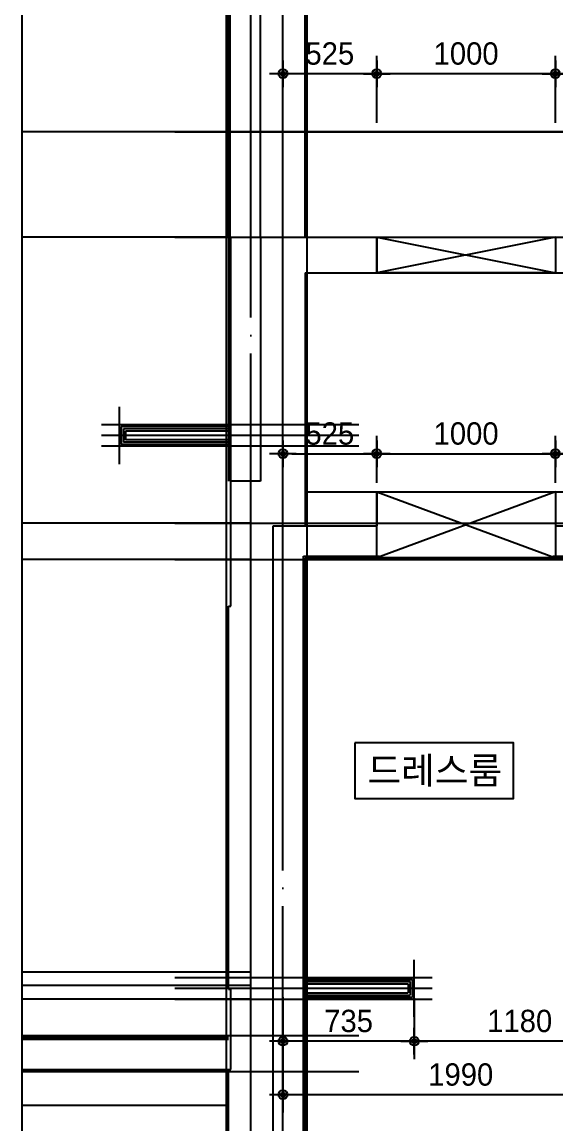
# Model space of a CAD drawing. Header units: millimetres. Extents: x 0 to 92204, y -190080 to 23760.
# Drawn here: x 6504 to 9492, y -88743 to -82573 of the extents above; entities that cross this region are included whole.
import ezdxf
from ezdxf.enums import TextEntityAlignment as Align
from ezdxf.xclip import XClip

# ---------------------------------------------------------------- set-up
doc = ezdxf.new("R2010")
doc.units = ezdxf.units.MM
doc.header["$LTSCALE"] = 100
doc.header["$XCLIPFRAME"] = 0
doc.linetypes.add('AUDIT_D_220706163347-0', pattern=[0])
doc.linetypes.add('CEN', pattern=[62, 60, -1, 0, -1])
doc.layers.get('defpoints').update_dxf_attribs({"color": 139})
for name, color, linetype in [('AA-XXXX-DIMS', 7, 'Continuous'), ('CEN_CON', 1, 'CEN'), ('CEN_WALL', 12, 'CEN'), ('CONC', 2, 'Continuous'), ('DIM', 7, 'AUDIT_D_220706163347-0'), ('ELE3_CON', 7, 'Continuous'), ('MC', 135, 'Continuous'), ('WAL', 3, 'Continuous'), ('WAL_DRY', 7, 'Continuous'), ('실명', 3, 'AUDIT_D_220706163347-0'), ('실명박스', 7, 'AUDIT_D_220706163347-0'), ('창호-open', 4, 'Continuous')]:
    doc.layers.add(name, color=color, linetype=linetype)
doc.layers.add('AA-XXXX-MC', color=153, linetype='AUDIT_D_220706163347-0', plot=False)
doc.styles.add('HAUD01', font='Dotum.ttf')
doc.styles.add('돋움', font='Dotum.ttf')
doc.dimstyles.new('내부100', dxfattribs={"dimscale": 50, "dimtxt": 2.5, "dimasz": 1, "dimexe": 2, "dimexo": 1, "dimgap": 1, "dimtad": 1, "dimdec": 0, "dimzin": 0, "dimdsep": 46, "dimtxsty": '돋움', "dimblk1": 'DIMDOT', "dimblk2": 'DIMDOT', "dimsah": 1, "dimcen": 0.09, "dimdle": 2, "dimclrd": 7, "dimclre": 7, "dimclrt": 3, "dimadec": 0, "dimazin": 0, "dimtfac": 1, "dimtdec": 0, "dimtix": 1, "dimtmove": 2, "dimatfit": 3, "dimldrblk": 'DIMDOT', "dimfxl": 1, "dimtolj": 1, "dimtzin": 0, "dimarcsym": 0})

# ---------------------------------------------------------------- blocks, each defined once
blk = doc.blocks.new('U-121A(기본)', base_point=(-97042.6, -98978.4))
at = {"layer": 'CEN_CON'}
for p, q in [((-97042.6, -99278.4), (-97042.6, -88643.4)), ((-98987.6, -97298.4), (-96437.6, -97298.4))]:
    blk.add_line(p, q, dxfattribs=at)
at = {"layer": 'CEN_WALL'}
blk.add_line((-96437.6, -93738.4), (-97877.6, -93738.4), dxfattribs=at)
at = {"layer": 'CONC'}
for p, q in [((-96737.6, -92628.4), (-96737.6, -89533.4)), ((-96987.6, -92628.4), (-96987.6, -89733.4)), ((-98952.6, -97288.4), (-97167.6, -97288.4)), ((-98952.6, -97488.4), (-97167.6, -97488.4)), ((-97167.6, -98778.4), (-97167.6, -97488.4))]:
    blk.add_line(p, q, dxfattribs=at)
at = {"layer": 'MC'}
for p, q in [((-97177.6, -99278.4), (-97177.6, -88643.4)), ((-97777.6, -93898.4), (-97777.6, -93578.4)), ((-96437.6, -93678.4), (-97877.6, -93678.4)), ((-96437.6, -93798.4), (-97877.6, -93798.4)), ((-101097.6, -97098.4), (-96437.6, -97098.4))]:
    blk.add_line(p, q, dxfattribs=at)
at = {"layer": 'WAL_DRY'}
for p, q in [((-97167.6, -92628.4), (-97167.6, -91328.4)), ((-97157.6, -92628.4), (-97157.6, -91318.4)), ((-97167.6, -93688.4), (-97767.6, -93688.4)), ((-97767.6, -93688.4), (-97767.6, -93788.4)), ((-97167.6, -93700.9), (-97755.1, -93700.9)), ((-97755.1, -93700.9), (-97755.1, -93775.9)), ((-97167.6, -93713.4), (-97742.6, -93713.4)), ((-97742.6, -93713.4), (-97742.6, -93763.4)), ((-97167.6, -93775.9), (-97755.1, -93775.9)), ((-97167.6, -93763.4), (-97742.6, -93763.4)), ((-97167.6, -93788.4), (-97767.6, -93788.4)), ((-98967.6, -97108.4), (-97167.6, -97108.4)), ((-98967.6, -97118.4), (-97167.6, -97118.4))]:
    blk.add_line(p, q, dxfattribs=at)
blk = doc.blocks.new('U-121B(기본)1', base_point=(-58206.9, -129495.9))
at = {"layer": 'CEN_CON'}
for p, q in [((-82771.9, -129795.9), (-82771.9, -119160.9)), ((-83376.9, -119460.9), (-73536.9, -119460.9)), ((-83376.9, -120050.9), (-80037.6, -120050.9))]:
    blk.add_line(p, q, dxfattribs=at)
at = {"layer": 'CEN_WALL'}
for p, q in [((-83376.9, -121650.9), (-80606.9, -121650.9)), ((-83376.9, -124255.9), (-81936.9, -124255.9))]:
    blk.add_line(p, q, dxfattribs=at)
at = {"layer": 'CONC'}
for p, q in [((-82896.9, -120050.9), (-82896.9, -121415.9)), ((-82646.9, -120050.9), (-82246.9, -120050.9)), ((-82246.9, -120050.9), (-82246.9, -120250.9)), ((-81246.9, -120050.9), (-80796.9, -120050.9)), ((-81246.9, -120050.9), (-81246.9, -120250.9)), ((-82646.9, -120250.9), (-82246.9, -120250.9)), ((-82646.9, -120250.9), (-82646.9, -121665.9)), ((-81246.9, -120250.9), (-80596.9, -120250.9)), ((-82896.9, -121415.9), (-83063.9, -121415.9)), ((-83063.9, -122115.9), (-83063.9, -121415.9)), ((-82826.9, -127805.9), (-82826.9, -121665.9)), ((-82826.9, -121665.9), (-82646.9, -121665.9)), ((-83076.9, -122115.9), (-83063.9, -122115.9)), ((-83076.9, -124260.9), (-83076.9, -122115.9)), ((-83076.9, -124260.9), (-83063.9, -124260.9)), ((-83063.9, -124710.9), (-83063.9, -124260.9)), ((-83076.9, -129495.9), (-83076.9, -124710.9)), ((-83076.9, -124710.9), (-83063.9, -124710.9))]:
    blk.add_line(p, q, dxfattribs=at)
at = {"layer": 'ELE3_CON'}
for p, q in [((-82246.9, -120050.9), (-81246.9, -120050.9)), ((-82246.9, -120250.9), (-81246.9, -120250.9))]:
    blk.add_line(p, q, dxfattribs=at)
at = {"layer": 'MC'}
for p, q in [((-82636.9, -129795.9), (-82636.9, -119160.9)), ((-83376.9, -121855.9), (-80606.9, -121855.9)), ((-82036.9, -124415.9), (-82036.9, -124095.9)), ((-83376.9, -124195.9), (-81936.9, -124195.9)), ((-83376.9, -124315.9), (-81936.9, -124315.9))]:
    blk.add_line(p, q, dxfattribs=at)
at = {"layer": 'WAL'}
for p, q in [((-82646.9, -121475.9), (-82246.9, -121475.9)), ((-82246.9, -121475.9), (-82246.9, -121665.9)), ((-81246.9, -121475.9), (-80706.9, -121475.9)), ((-81246.9, -121475.9), (-81246.9, -121665.9)), ((-82646.9, -121665.9), (-82246.9, -121665.9)), ((-81246.9, -121665.9), (-80706.9, -121665.9))]:
    blk.add_line(p, q, dxfattribs=at)
at = {"layer": 'WAL_DRY'}
for p, q in [((-83076.9, -120050.9), (-83076.9, -121415.9)), ((-83064.4, -120050.9), (-83064.4, -121415.9)), ((-82656.9, -127635.9), (-82656.9, -121835.9)), ((-82656.9, -121835.9), (-82231.9, -121835.9)), ((-82646.9, -127625.9), (-82646.9, -121845.9)), ((-82646.9, -121845.9), (-82231.9, -121845.9)), ((-81261.9, -121835.9), (-80846.9, -121835.9)), ((-81261.9, -121845.9), (-80846.9, -121845.9)), ((-82646.9, -124205.9), (-82046.9, -124205.9)), ((-82646.9, -124218.4), (-82059.4, -124218.4)), ((-82646.9, -124230.9), (-82071.9, -124230.9)), ((-82071.9, -124230.9), (-82071.9, -124280.9)), ((-82059.4, -124218.4), (-82059.4, -124293.4)), ((-82046.9, -124205.9), (-82046.9, -124305.9)), ((-82646.9, -124280.9), (-82071.9, -124280.9)), ((-82646.9, -124293.4), (-82059.4, -124293.4)), ((-82646.9, -124305.9), (-82046.9, -124305.9))]:
    blk.add_line(p, q, dxfattribs=at)
blk = doc.blocks.new('DIMDOT')
at = {"layer": 'AA-XXXX-DIMS'}
for p, q in [((0, -1.5), (0, 1.5)), ((-1.5, 0), (1.5, 0))]:
    blk.add_line(p, q, dxfattribs=at)
for radius in [0.5, 0.25]:
    blk.add_circle((0, 0), radius, dxfattribs=at)
blk = doc.blocks.new('*D900')
at = {"layer": 'defpoints', "color": 0, "transparency": 16777216}
for p in [(7963.9, -87988.4), (9953.9, -87988.4), (7963.9, -88579.4)]:
    blk.add_point(p, dxfattribs=at)
at = {"layer": 'DIM', "color": 7, "lineweight": -2, "transparency": 16777216}
for p, q in [((7963.9, -88038.4), (7963.9, -88679.4)), ((9953.9, -88038.4), (9953.9, -88679.4)), ((9903.9, -88579.4), (8013.9, -88579.4))]:
    blk.add_line(p, q, dxfattribs=at)
at = {"layer": 'DIM', "color": 7, "lineweight": -2, "transparency": 16777216, "xscale": 50, "yscale": 50, "zscale": 50, "rotation": 180}
blk.add_blockref('DIMDOT', (7963.9, -88579.4), dxfattribs=at)
at = {"layer": 'DIM', "color": 7, "lineweight": -2, "transparency": 16777216, "xscale": 50, "yscale": 50, "zscale": 50}
blk.add_blockref('DIMDOT', (9953.9, -88579.4), dxfattribs=at)
at = {"layer": 'DIM', "color": 3, "transparency": 16777216, "insert": (8958.9, -88466.9), "char_height": 125, "attachment_point": 5, "style": '돋움'}
blk.add_mtext('\\A1;1990', dxfattribs=at)
blk = doc.blocks.new('*D905')
at = {"layer": 'defpoints', "color": 0, "transparency": 16777216}
for p in [(8698.9, -87988.4), (9878.9, -87988.4), (8698.9, -88279.4)]:
    blk.add_point(p, dxfattribs=at)
at = {"layer": 'DIM', "color": 7, "lineweight": -2, "transparency": 16777216}
for p, q in [((8698.9, -88038.4), (8698.9, -88379.4)), ((9878.9, -88038.4), (9878.9, -88379.4)), ((9828.9, -88279.4), (8748.9, -88279.4))]:
    blk.add_line(p, q, dxfattribs=at)
at = {"layer": 'DIM', "color": 7, "lineweight": -2, "transparency": 16777216, "xscale": 50, "yscale": 50, "zscale": 50, "rotation": 180}
blk.add_blockref('DIMDOT', (8698.9, -88279.4), dxfattribs=at)
at = {"layer": 'DIM', "color": 7, "lineweight": -2, "transparency": 16777216, "xscale": 50, "yscale": 50, "zscale": 50}
blk.add_blockref('DIMDOT', (9878.9, -88279.4), dxfattribs=at)
at = {"layer": 'DIM', "color": 3, "transparency": 16777216, "insert": (9288.9, -88166.9), "char_height": 125, "attachment_point": 5, "style": '돋움'}
blk.add_mtext('\\A1;1180', dxfattribs=at)
blk = doc.blocks.new('*D906')
at = {"layer": 'defpoints', "color": 0, "transparency": 16777216}
for p in [(7963.9, -87983.4), (8698.9, -87988.4), (7963.9, -88279.4)]:
    blk.add_point(p, dxfattribs=at)
at = {"layer": 'DIM', "color": 7, "lineweight": -2, "transparency": 16777216}
for p, q in [((7963.9, -88033.4), (7963.9, -88379.4)), ((8698.9, -88038.4), (8698.9, -88379.4)), ((8648.9, -88279.4), (8013.9, -88279.4))]:
    blk.add_line(p, q, dxfattribs=at)
at = {"layer": 'DIM', "color": 7, "lineweight": -2, "transparency": 16777216, "xscale": 50, "yscale": 50, "zscale": 50, "rotation": 180}
blk.add_blockref('DIMDOT', (7963.9, -88279.4), dxfattribs=at)
at = {"layer": 'DIM', "color": 7, "lineweight": -2, "transparency": 16777216, "xscale": 50, "yscale": 50, "zscale": 50}
blk.add_blockref('DIMDOT', (8698.9, -88279.4), dxfattribs=at)
at = {"layer": 'DIM', "color": 3, "transparency": 16777216, "insert": (8331.4, -88166.9), "char_height": 125, "attachment_point": 5, "style": '돋움'}
blk.add_mtext('\\A1;735', dxfattribs=at)
blk = doc.blocks.new('*D914')
at = {"layer": 'defpoints', "color": 0, "transparency": 16777216}
for p in [(8488.9, -84990.5), (7963.9, -85203.4), (8488.9, -85203.4)]:
    blk.add_point(p, dxfattribs=at)
at = {"layer": 'DIM', "color": 7, "lineweight": -2, "transparency": 16777216}
for p, q in [((7963.9, -85153.4), (7963.9, -84890.5)), ((8488.9, -85153.4), (8488.9, -84890.5)), ((8013.9, -84990.5), (8438.9, -84990.5))]:
    blk.add_line(p, q, dxfattribs=at)
at = {"layer": 'DIM', "color": 7, "lineweight": -2, "transparency": 16777216, "xscale": 50, "yscale": 50, "zscale": 50, "rotation": 180}
blk.add_blockref('DIMDOT', (7963.9, -84990.5), dxfattribs=at)
at = {"layer": 'DIM', "color": 7, "lineweight": -2, "transparency": 16777216, "xscale": 50, "yscale": 50, "zscale": 50}
blk.add_blockref('DIMDOT', (8488.9, -84990.5), dxfattribs=at)
at = {"layer": 'DIM', "color": 3, "transparency": 16777216, "insert": (8226.4, -84877.9), "char_height": 125, "attachment_point": 5, "style": '돋움'}
blk.add_mtext('\\A1;525', dxfattribs=at)
blk = doc.blocks.new('*D915')
at = {"layer": 'defpoints', "color": 0, "transparency": 16777216}
for p in [(9488.9, -84990.5), (8488.9, -85203.4), (9488.9, -85203.4)]:
    blk.add_point(p, dxfattribs=at)
at = {"layer": 'DIM', "color": 7, "lineweight": -2, "transparency": 16777216}
for p, q in [((8488.9, -85153.4), (8488.9, -84890.5)), ((9488.9, -85153.4), (9488.9, -84890.5)), ((8538.9, -84990.5), (9438.9, -84990.5))]:
    blk.add_line(p, q, dxfattribs=at)
at = {"layer": 'DIM', "color": 7, "lineweight": -2, "transparency": 16777216, "xscale": 50, "yscale": 50, "zscale": 50, "rotation": 180}
blk.add_blockref('DIMDOT', (8488.9, -84990.5), dxfattribs=at)
at = {"layer": 'DIM', "color": 7, "lineweight": -2, "transparency": 16777216, "xscale": 50, "yscale": 50, "zscale": 50}
blk.add_blockref('DIMDOT', (9488.9, -84990.5), dxfattribs=at)
at = {"layer": 'DIM', "color": 3, "transparency": 16777216, "insert": (8988.9, -84877.9), "char_height": 125, "attachment_point": 5, "style": '돋움'}
blk.add_mtext('\\A1;1000', dxfattribs=at)
blk = doc.blocks.new('*D916')
at = {"layer": 'defpoints', "color": 0, "transparency": 16777216}
for p in [(9953.9, -84990.5), (9488.9, -85203.4), (9953.9, -85203.4)]:
    blk.add_point(p, dxfattribs=at)
at = {"layer": 'DIM', "color": 7, "lineweight": -2, "transparency": 16777216}
for p, q in [((9488.9, -85153.4), (9488.9, -84890.5)), ((9953.9, -85153.4), (9953.9, -84890.5)), ((9538.9, -84990.5), (9903.9, -84990.5))]:
    blk.add_line(p, q, dxfattribs=at)
at = {"layer": 'DIM', "color": 7, "lineweight": -2, "transparency": 16777216, "xscale": 50, "yscale": 50, "zscale": 50, "rotation": 180}
blk.add_blockref('DIMDOT', (9488.9, -84990.5), dxfattribs=at)
at = {"layer": 'DIM', "color": 7, "lineweight": -2, "transparency": 16777216, "xscale": 50, "yscale": 50, "zscale": 50}
blk.add_blockref('DIMDOT', (9953.9, -84990.5), dxfattribs=at)
at = {"layer": 'DIM', "color": 3, "transparency": 16777216, "insert": (9721.4, -84877.9), "char_height": 125, "attachment_point": 5, "style": '돋움'}
blk.add_mtext('\\A1;465', dxfattribs=at)
blk = doc.blocks.new('*D924')
at = {"layer": 'defpoints', "color": 0, "transparency": 16777216}
for p in [(9488.9, -82863), (9488.9, -83188.4), (10038.9, -83188.4)]:
    blk.add_point(p, dxfattribs=at)
at = {"layer": 'DIM', "color": 7, "lineweight": -2, "transparency": 16777216}
for p, q in [((9488.9, -83138.4), (9488.9, -82763)), ((10038.9, -83138.4), (10038.9, -82763)), ((9988.9, -82863), (9538.9, -82863))]:
    blk.add_line(p, q, dxfattribs=at)
at = {"layer": 'DIM', "color": 7, "lineweight": -2, "transparency": 16777216, "xscale": 50, "yscale": 50, "zscale": 50, "rotation": 180}
blk.add_blockref('DIMDOT', (9488.9, -82863), dxfattribs=at)
at = {"layer": 'DIM', "color": 7, "lineweight": -2, "transparency": 16777216, "xscale": 50, "yscale": 50, "zscale": 50}
blk.add_blockref('DIMDOT', (10038.9, -82863), dxfattribs=at)
at = {"layer": 'DIM', "color": 3, "transparency": 16777216, "insert": (9763.9, -82750.4), "char_height": 125, "attachment_point": 5, "style": '돋움'}
blk.add_mtext('\\A1;550', dxfattribs=at)
blk = doc.blocks.new('*D925')
at = {"layer": 'defpoints', "color": 0, "transparency": 16777216}
for p in [(8488.9, -82863), (8488.9, -83188.4), (9488.9, -83188.4)]:
    blk.add_point(p, dxfattribs=at)
at = {"layer": 'DIM', "color": 7, "lineweight": -2, "transparency": 16777216}
for p, q in [((8488.9, -83138.4), (8488.9, -82763)), ((9488.9, -83138.4), (9488.9, -82763)), ((9438.9, -82863), (8538.9, -82863))]:
    blk.add_line(p, q, dxfattribs=at)
at = {"layer": 'DIM', "color": 7, "lineweight": -2, "transparency": 16777216, "xscale": 50, "yscale": 50, "zscale": 50, "rotation": 180}
blk.add_blockref('DIMDOT', (8488.9, -82863), dxfattribs=at)
at = {"layer": 'DIM', "color": 7, "lineweight": -2, "transparency": 16777216, "xscale": 50, "yscale": 50, "zscale": 50}
blk.add_blockref('DIMDOT', (9488.9, -82863), dxfattribs=at)
at = {"layer": 'DIM', "color": 3, "transparency": 16777216, "insert": (8988.9, -82750.4), "char_height": 125, "attachment_point": 5, "style": '돋움'}
blk.add_mtext('\\A1;1000', dxfattribs=at)
blk = doc.blocks.new('*D926')
at = {"layer": 'defpoints', "color": 0, "transparency": 16777216}
for p in [(7963.9, -82863), (7963.9, -83188.4), (8488.9, -83188.4)]:
    blk.add_point(p, dxfattribs=at)
at = {"layer": 'DIM', "color": 7, "lineweight": -2, "transparency": 16777216}
for p, q in [((7963.9, -83138.4), (7963.9, -82763)), ((8488.9, -83138.4), (8488.9, -82763)), ((8438.9, -82863), (8013.9, -82863))]:
    blk.add_line(p, q, dxfattribs=at)
at = {"layer": 'DIM', "color": 7, "lineweight": -2, "transparency": 16777216, "xscale": 50, "yscale": 50, "zscale": 50, "rotation": 180}
blk.add_blockref('DIMDOT', (7963.9, -82863), dxfattribs=at)
at = {"layer": 'DIM', "color": 7, "lineweight": -2, "transparency": 16777216, "xscale": 50, "yscale": 50, "zscale": 50}
blk.add_blockref('DIMDOT', (8488.9, -82863), dxfattribs=at)
at = {"layer": 'DIM', "color": 3, "transparency": 16777216, "insert": (8226.4, -82750.4), "char_height": 125, "attachment_point": 5, "style": '돋움'}
blk.add_mtext('\\A1;525', dxfattribs=at)

msp = doc.modelspace()

# ---------------------------------------------------------------- linework, layer by layer
at = {"layer": 'AA-XXXX-MC'}
for p, q in [((8098.9, -82888.4), (8098.9, -77003.4)), ((7783.9, -85583.4), (6504.1, -85583.4)), ((7783.9, -87893.4), (6504.1, -87893.4)), ((7783.9, -88043.4), (6504.1, -88043.4))]:
    msp.add_line(p, q, dxfattribs=at)
at = {"layer": 'CEN_CON'}
for p, q in [((7963.9, -82888.4), (7963.9, -77003.4)), ((9938.9, -83188.4), (6504.1, -83188.4)), ((7648.9, -83778.4), (6504.1, -83778.4)), ((7783.9, -85378.4), (6504.1, -85378.4)), ((7783.9, -87968.4), (6504.1, -87968.4))]:
    msp.add_line(p, q, dxfattribs=at)
at = {"layer": 'defpoints'}
msp.add_lwpolyline([(6504.1, -77003.4), (32828.9, -77003.4), (32828.9, -93523.4), (6504.1, -93523.4)], close=True, dxfattribs=at)
at = {"layer": '실명박스'}
msp.add_lwpolyline([(8365.7, -86608.6), (8365.7, -86921.1), (9254.7, -86921.1), (9254.7, -86608.6)], close=True, dxfattribs=at)
at = {"layer": '창호-open'}
for p, q in [((9488.9, -83778.4), (8488.9, -83978.4)), ((8488.9, -83778.4), (9488.9, -83978.4)), ((9488.9, -85203.4), (8488.9, -85573.4)), ((8488.9, -85203.4), (9488.9, -85573.4))]:
    msp.add_line(p, q, dxfattribs=at)
for points in [[(8488.9, -83778.4), (9488.9, -83778.4), (9488.9, -83978.4), (8488.9, -83978.4)], [(8488.9, -85203.4), (9488.9, -85203.4), (9488.9, -85573.4), (8488.9, -85573.4)]]:
    msp.add_lwpolyline(points, close=True, dxfattribs=at)

# ---------------------------------------------------------------- block references
msp.add_blockref('U-121B(기본)1', (32528.9, -93223.4))
ref = msp.add_blockref('U-121A(기본)', (7783.9, -90128.4))
XClip(ref).set_block_clipping_path([(-98322.3683535215, -102373.3508954951), (-71997.5938625024, -85853.350897206)])

# ---------------------------------------------------------------- texts
at = {"layer": '실명', "style": 'HAUD01'}
msp.add_text('드레스룸', height=150, dxfattribs=at).set_placement((8813.7, -86762.6), align=Align.MIDDLE)

# ---------------------------------------------------------------- dimensions: what is measured, and where the dimension line sits
at = {"layer": 'DIM'}
for base, p1, p2, picture, middle in [((7963.9, -82863), (8488.9, -83188.4), (7963.9, -83188.4), '*D926', (8226.4, -82750.4)), ((8488.9, -82863), (9488.9, -83188.4), (8488.9, -83188.4), '*D925', (8988.9, -82750.4)), ((9488.9, -82863), (10038.9, -83188.4), (9488.9, -83188.4), '*D924', (9763.9, -82750.4)), ((8488.9, -84990.5), (7963.9, -85203.4), (8488.9, -85203.4), '*D914', (8226.4, -84877.9)), ((9488.9, -84990.5), (8488.9, -85203.4), (9488.9, -85203.4), '*D915', (8988.9, -84877.9)), ((9953.9, -84990.5), (9488.9, -85203.4), (9953.9, -85203.4), '*D916', (9721.4, -84877.9))]:
    dim = msp.add_linear_dim(base=base, p1=p1, p2=p2, dimstyle='내부100', override={"dimscale": 50}, dxfattribs=at)
    dim.commit()
    dim.dimension.update_dxf_attribs({"geometry": picture, "text_midpoint": middle})
for base, p1, p2, picture, middle in [((7963.9, -88279.4), (8698.9, -87988.4), (7963.9, -87983.4), '*D906', (8331.4, -88166.9)), ((7963.9, -88579.4), (9953.9, -87988.4), (7963.9, -87988.4), '*D900', (8958.9, -88466.9)), ((8698.9, -88279.4), (9878.9, -87988.4), (8698.9, -87988.4), '*D905', (9288.9, -88166.9))]:
    dim = msp.add_linear_dim(base=base, p1=p1, p2=p2, angle=180, dimstyle='내부100', override={"dimscale": 50}, dxfattribs=at)
    dim.commit()
    dim.dimension.update_dxf_attribs({"geometry": picture, "text_midpoint": middle})

doc.saveas('drawing.dxf')
